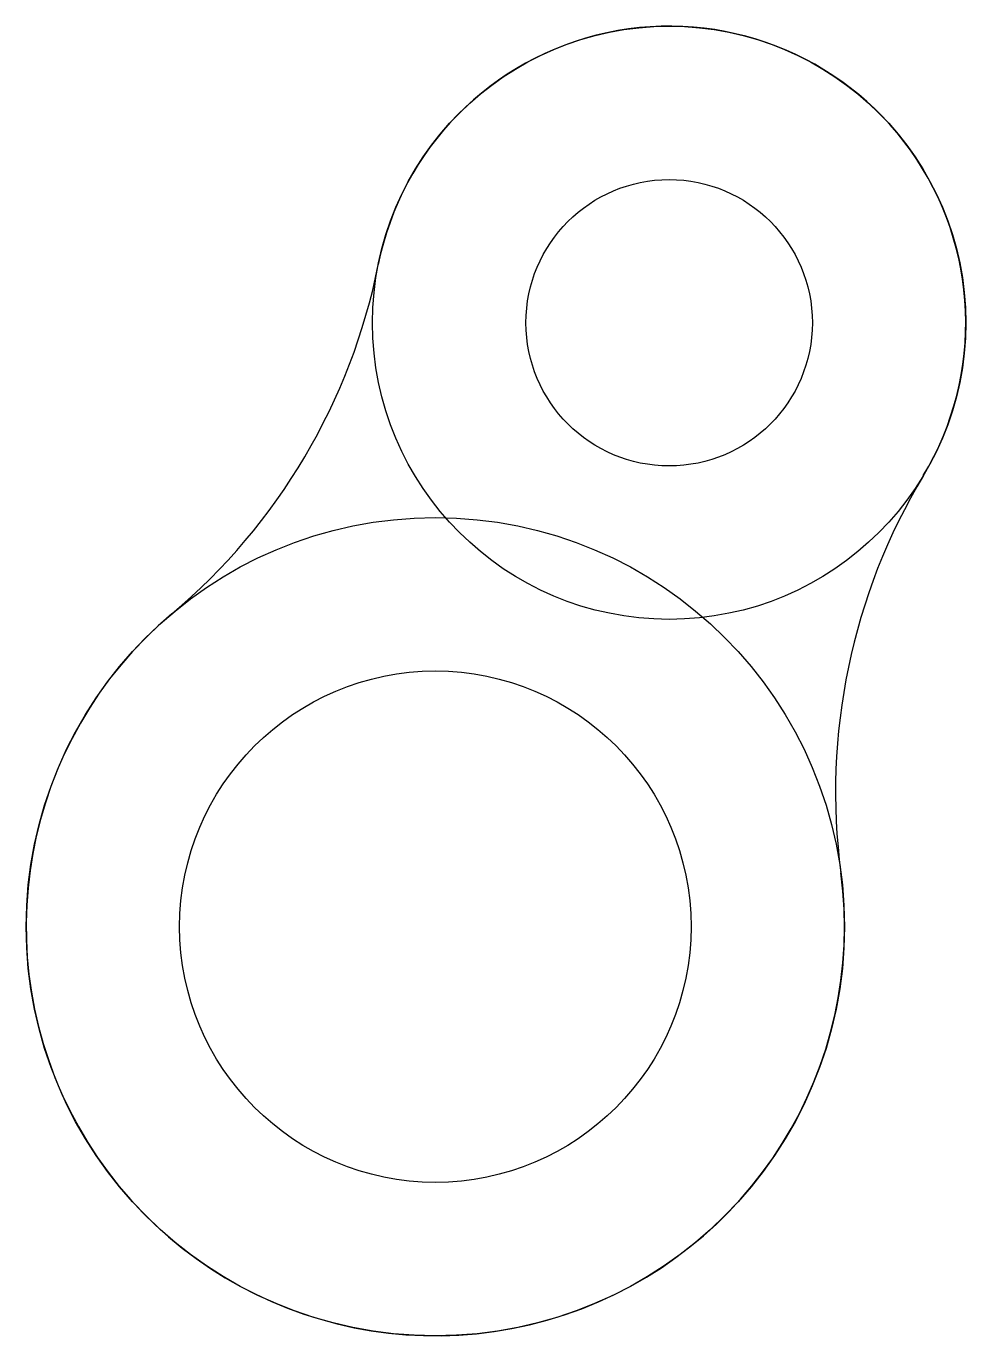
# Model space of a CAD drawing. Header units: millimetres. Extents: x 203.4 to 212.6, y 104 to 116.8.
import ezdxf

# ---------------------------------------------------------------- set-up
doc = ezdxf.new("R2010")
doc.units = ezdxf.units.MM
doc.header["$MEASUREMENT"] = 0
doc.layers.add('Battery Pad', color=7, linetype='Continuous')

msp = doc.modelspace()

# ---------------------------------------------------------------- linework, layer by layer
at = {"layer": 'Battery Pad'}
for centre, radius in [((209.689, 113.914), 2.9), ((209.689, 113.914), 1.4), ((207.403, 108.009), 4), ((207.403, 108.009), 2.5)]:
    msp.add_circle(centre, radius, dxfattribs=at)
for centre, radius, start, end in [((209.689, 113.914), 2.9, 328.9694, 168.6943), ((200.962, 115.658), 6, 310.0962, 348.6943), ((217.316, 109.326), 6, 148.9694, 187.5674), ((207.403, 108.009), 4, 130.0962, 7.5674)]:
    msp.add_arc(centre, radius, start, end, dxfattribs=at)

doc.saveas('drawing.dxf')
